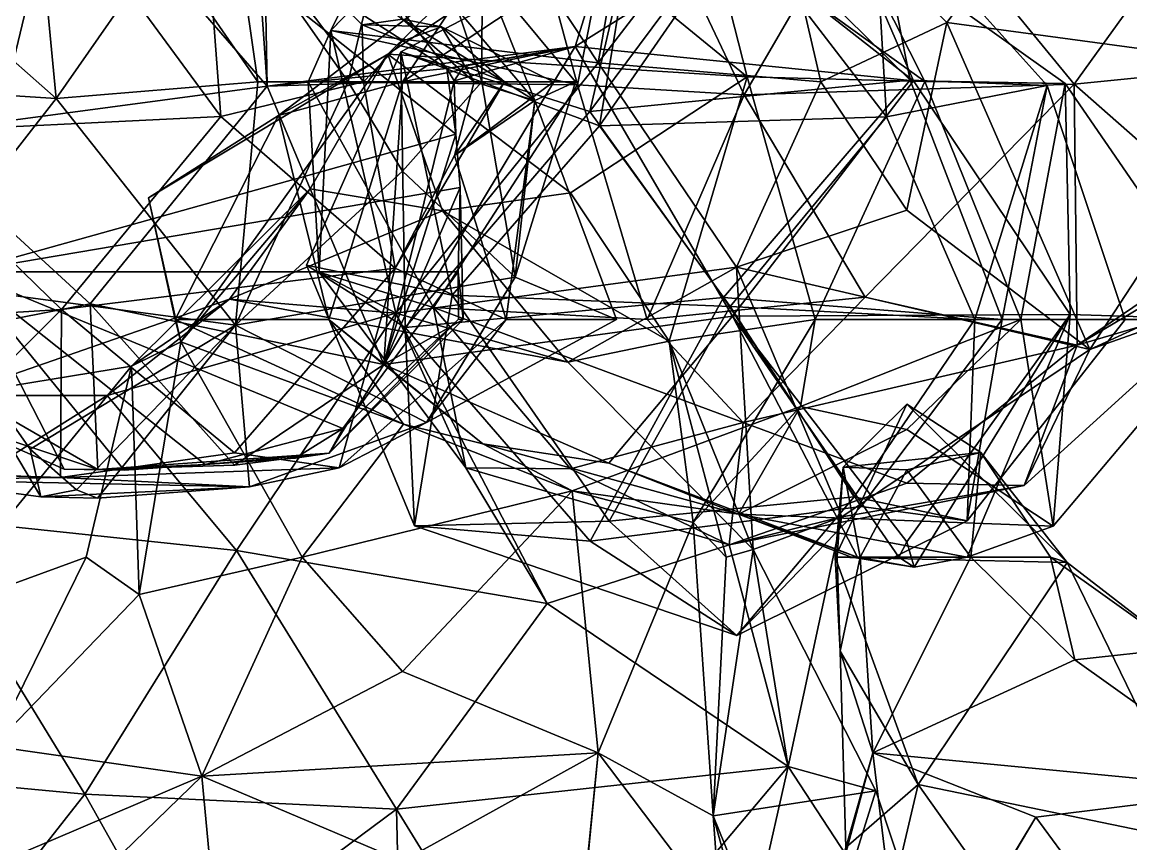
# Model space of a CAD drawing. Extents: x 290095 to 295679, y 4553756 to 4561441.
# Drawn here: x 294024.5 to 294107.6, y 4558671.6 to 4558733.2 of the extents above; entities that cross this region are included whole.
import ezdxf

# ---------------------------------------------------------------- set-up
doc = ezdxf.new("R2010")
doc.units = 0
doc.layers.add('Au_ppm_Pref_-_0_5', color=7, linetype='CONTINUOUS')

msp = doc.modelspace()

# ---------------------------------------------------------------- linework, layer by layer
at = {"layer": 'Au_ppm_Pref_-_0_5'}
for points in [[(294103.29, 4558745.872, 1900.491), (294127.987, 4558750.991, 1898.832), (294118.361, 4558729.86, 1901.571)], [(294027.617, 4558745.95, 1935.626), (294042.831, 4558728.407, 1936.962), (294041.376, 4558749.121, 1941.545)], [(294041.376, 4558749.121, 1941.545), (294042.831, 4558728.407, 1936.962), (294042.477, 4558747.541, 1941.565)], [(294027.015, 4558727.496, 1872.404), (294025.032, 4558748.246, 1874.998), (294015.176, 4558737.956, 1873.755)], [(294027.015, 4558727.496, 1872.404), (294035.037, 4558739.011, 1870.887), (294025.032, 4558748.246, 1874.998)], [(294028.011, 4558747.812, 1941.667), (294020, 4558714.485, 1944.21), (294022.247, 4558747.154, 1941.972)], [(294056.977, 4558724.822, 1941.856), (294020, 4558714.485, 1944.21), (294028.011, 4558747.812, 1941.667)], [(294042.477, 4558747.541, 1941.565), (294056.306, 4558729.746, 1941.775), (294028.011, 4558747.812, 1941.667)], [(294056.977, 4558724.822, 1941.856), (294028.011, 4558747.812, 1941.667), (294056.306, 4558729.746, 1941.775)], [(294042.477, 4558747.541, 1941.565), (294042.831, 4558728.407, 1936.962), (294056.306, 4558729.746, 1941.775)], [(294027.617, 4558745.95, 1935.626), (294014.134, 4558746.265, 1941.959), (294015.733, 4558724.8, 1937.796)], [(294040.375, 4558740.903, 1869.002), (294048.899, 4558728.741, 1868.966), (294053.03, 4558746.465, 1865.044)], [(294066.098, 4558728.511, 1889.017), (294061.2, 4558746.559, 1890.139), (294047.606, 4558732.591, 1894.689)], [(294058.58, 4558743.914, 1898.914), (294047.606, 4558732.591, 1894.689), (294054.415, 4558746.559, 1894.645)], [(294054.415, 4558746.559, 1894.645), (294047.606, 4558732.591, 1894.689), (294061.2, 4558746.559, 1890.139)], [(294048.899, 4558728.741, 1868.966), (294058.908, 4558728.741, 1868.09), (294053.03, 4558746.465, 1865.044)], [(294058.946, 4558737.187, 1870.887), (294053.03, 4558746.465, 1865.044), (294058.908, 4558728.741, 1868.09)], [(294067.646, 4558730.173, 1899.377), (294058.58, 4558743.914, 1898.914), (294070.495, 4558746.559, 1904.203)], [(294066.098, 4558728.511, 1889.017), (294069.663, 4558746.559, 1884.694), (294061.2, 4558746.559, 1890.139)], [(294066.098, 4558728.511, 1889.017), (294078.583, 4558727.757, 1883.885), (294069.663, 4558746.559, 1884.694)], [(294067.646, 4558730.173, 1899.377), (294070.495, 4558746.559, 1904.203), (294080.2, 4558746.536, 1903.488)], [(294067.646, 4558730.173, 1899.377), (294080.2, 4558746.536, 1903.488), (294084.337, 4558728.741, 1903.617)], [(294069.663, 4558746.559, 1884.694), (294078.583, 4558727.757, 1883.885), (294089.114, 4558745.894, 1882.311)], [(294084.337, 4558728.741, 1903.617), (294080.2, 4558746.536, 1903.488), (294093.779, 4558733.19, 1903.485)], [(294093.779, 4558733.19, 1903.485), (294080.2, 4558746.536, 1903.488), (294103.29, 4558745.872, 1900.491)], [(294089.114, 4558745.894, 1882.311), (294103.302, 4558728.578, 1882.697), (294116.2, 4558746.479, 1882.706)], [(294103.302, 4558728.578, 1882.697), (294127.039, 4558730.943, 1884.221), (294116.2, 4558746.479, 1882.706)], [(294042.831, 4558728.407, 1936.962), (294027.617, 4558745.95, 1935.626), (294015.733, 4558724.8, 1937.796)], [(294089.114, 4558745.894, 1882.311), (294078.583, 4558727.757, 1883.885), (294103.302, 4558728.578, 1882.697)], [(294118.361, 4558729.86, 1901.571), (294093.779, 4558733.19, 1903.485), (294103.29, 4558745.872, 1900.491)], [(294016.953, 4558744.707, 1881.733), (294027.775, 4558741.941, 1887.166), (294013.838, 4558724.882, 1888.05)], [(294037.949, 4558744.806, 1881.661), (294039.347, 4558726.145, 1887.356), (294027.775, 4558741.941, 1887.166)], [(294037.949, 4558744.806, 1881.661), (294049.957, 4558733.007, 1882.766), (294050.057, 4558728.741, 1884.141)], [(294037.949, 4558744.806, 1881.661), (294050.057, 4558728.741, 1884.141), (294039.347, 4558726.145, 1887.356)], [(294052.974, 4558733.441, 1881.199), (294049.957, 4558733.007, 1882.766), (294037.949, 4558744.806, 1881.661)], [(294047.606, 4558732.591, 1894.689), (294058.58, 4558743.914, 1898.914), (294067.646, 4558730.173, 1899.377)], [(294058.946, 4558737.187, 1870.887), (294062.885, 4558727.349, 1876.274), (294048.708, 4558744.024, 1875.493)], [(294052.974, 4558733.441, 1881.199), (294048.708, 4558744.024, 1875.493), (294062.885, 4558727.349, 1876.274)], [(294078.172, 4558741.533, 1807.23), (294091.011, 4558728.857, 1805.469), (294088.239, 4558742.977, 1811.494)], [(294088.239, 4558742.977, 1811.494), (294089.249, 4558726.12, 1816.989), (294078.172, 4558740.53, 1815.424)], [(294088.239, 4558742.977, 1811.494), (294091.011, 4558728.857, 1805.469), (294101.295, 4558728.455, 1810.697)], [(294088.239, 4558742.977, 1811.494), (294101.295, 4558728.455, 1810.697), (294089.249, 4558726.12, 1816.989)], [(294039.347, 4558726.145, 1887.356), (294013.838, 4558724.882, 1888.05), (294027.775, 4558741.941, 1887.166)], [(294067.021, 4558726.514, 1806.98), (294091.011, 4558728.857, 1805.469), (294078.172, 4558741.533, 1807.23)], [(294067.021, 4558726.514, 1806.98), (294078.172, 4558741.533, 1807.23), (294070.173, 4558740.054, 1811.494)], [(294040.375, 4558740.903, 1869.002), (294035.037, 4558739.011, 1870.887), (294042.128, 4558728.741, 1870.887)], [(294040.375, 4558740.903, 1869.002), (294042.128, 4558728.741, 1870.887), (294048.899, 4558728.741, 1868.966)], [(294075.929, 4558740.401, 1925.336), (294065.573, 4558739.973, 1920.597), (294078.81, 4558729.115, 1918.07)], [(294070.173, 4558740.054, 1811.494), (294078.172, 4558740.53, 1815.424), (294067.748, 4558725.439, 1815.308)], [(294089.249, 4558726.12, 1816.989), (294067.748, 4558725.439, 1815.308), (294078.172, 4558740.53, 1815.424)], [(294075.929, 4558740.401, 1925.336), (294092.133, 4558728.755, 1924.061), (294086.313, 4558740.253, 1930.281)], [(294075.929, 4558740.401, 1925.336), (294078.81, 4558729.115, 1918.07), (294092.133, 4558728.755, 1924.061)], [(294065.573, 4558739.973, 1920.597), (294059.077, 4558737.927, 1924.341), (294051.873, 4558730.823, 1917.964)], [(294065.573, 4558739.973, 1920.597), (294051.873, 4558730.823, 1917.964), (294078.81, 4558729.115, 1918.07)], [(294067.021, 4558726.514, 1806.98), (294070.173, 4558740.054, 1811.494), (294052.848, 4558730.984, 1811.28)], [(294070.173, 4558740.054, 1811.494), (294067.748, 4558725.439, 1815.308), (294052.848, 4558730.984, 1811.28)], [(294078.172, 4558739.091, 1933.731), (294086.313, 4558740.253, 1930.281), (294091.274, 4558728.813, 1936.01)], [(294102.627, 4558728.618, 1930.042), (294091.274, 4558728.813, 1936.01), (294086.313, 4558740.253, 1930.281)], [(294102.627, 4558728.618, 1930.042), (294086.313, 4558740.253, 1930.281), (294092.133, 4558728.755, 1924.061)], [(294042.128, 4558728.741, 1870.887), (294035.037, 4558739.011, 1870.887), (294027.015, 4558727.496, 1872.404)], [(294068.229, 4558738.845, 1928.961), (294065.915, 4558731.39, 1936.754), (294052.982, 4558728.73, 1930.282)], [(294052.982, 4558728.73, 1930.282), (294059.077, 4558737.927, 1924.341), (294068.229, 4558738.845, 1928.961)], [(294065.915, 4558731.39, 1936.754), (294078.172, 4558739.091, 1933.731), (294091.274, 4558728.813, 1936.01)], [(294078.172, 4558739.091, 1933.731), (294065.915, 4558731.39, 1936.754), (294068.229, 4558738.845, 1928.961)], [(294015.176, 4558737.956, 1873.755), (294007.601, 4558728.741, 1873.256), (294027.015, 4558727.496, 1872.404)], [(294052.982, 4558728.73, 1930.282), (294043.69, 4558726.205, 1923.219), (294059.077, 4558737.927, 1924.341)], [(294043.69, 4558726.205, 1923.219), (294051.873, 4558730.823, 1917.964), (294059.077, 4558737.927, 1924.341)], [(294065.94, 4558728.741, 1870.887), (294058.946, 4558737.187, 1870.887), (294058.908, 4558728.741, 1868.09)], [(294058.946, 4558737.187, 1870.887), (294065.94, 4558728.741, 1870.887), (294062.885, 4558727.349, 1876.274)], [(294055.891, 4558732.866, 1882.766), (294049.957, 4558733.007, 1882.766), (294052.974, 4558733.441, 1881.199)], [(294052.974, 4558731.798, 1883.785), (294050.057, 4558728.741, 1884.141), (294049.957, 4558733.007, 1882.766)], [(294052.974, 4558731.798, 1883.785), (294049.957, 4558733.007, 1882.766), (294055.891, 4558732.866, 1882.766)], [(294055.891, 4558732.866, 1882.766), (294052.974, 4558733.441, 1881.199), (294058.35, 4558728.741, 1880.232)], [(294052.974, 4558733.441, 1881.199), (294062.885, 4558727.349, 1876.274), (294058.35, 4558728.741, 1880.232)], [(294090.771, 4558719.118, 1903.792), (294084.337, 4558728.741, 1903.617), (294093.779, 4558733.19, 1903.485)], [(294090.771, 4558719.118, 1903.792), (294093.779, 4558733.19, 1903.485), (294104.49, 4558708.681, 1900.95)], [(294104.49, 4558708.681, 1900.95), (294093.779, 4558733.19, 1903.485), (294118.361, 4558729.86, 1901.571)], [(294066.098, 4558728.511, 1889.017), (294047.606, 4558732.591, 1894.689), (294045.893, 4558728.741, 1891.307)], [(294047.606, 4558732.591, 1894.689), (294046.722, 4558714.48, 1894.645), (294045.893, 4558728.741, 1891.307)], [(294047.606, 4558732.591, 1894.689), (294052.464, 4558711.408, 1900.678), (294046.722, 4558714.48, 1894.645)], [(294047.606, 4558732.591, 1894.689), (294067.646, 4558730.173, 1899.377), (294052.464, 4558711.408, 1900.678)], [(294060.616, 4558728.741, 1886.369), (294052.974, 4558731.798, 1883.785), (294055.891, 4558732.866, 1882.766)], [(294060.616, 4558728.741, 1886.369), (294055.891, 4558732.866, 1882.766), (294064.288, 4558728.741, 1882.766)], [(294064.288, 4558728.741, 1882.766), (294055.891, 4558732.866, 1882.766), (294058.35, 4558728.741, 1880.232)], [(294042.831, 4558728.407, 1936.962), (294065.915, 4558731.39, 1936.754), (294056.306, 4558729.746, 1941.775)], [(294042.831, 4558728.407, 1936.962), (294052.982, 4558728.73, 1930.282), (294065.915, 4558731.39, 1936.754)], [(294060.616, 4558728.741, 1886.369), (294050.057, 4558728.741, 1884.141), (294052.974, 4558731.798, 1883.785)], [(294065.915, 4558731.39, 1936.754), (294051.571, 4558707.554, 1936.11), (294056.841, 4558728.822, 1941.787)], [(294065.915, 4558731.39, 1936.754), (294077.708, 4558711.18, 1938.254), (294051.571, 4558707.554, 1936.11)], [(294056.306, 4558729.746, 1941.775), (294065.915, 4558731.39, 1936.754), (294057.575, 4558729.91, 1941.762)], [(294065.915, 4558731.39, 1936.754), (294056.841, 4558728.822, 1941.787), (294057.575, 4558729.91, 1941.762)], [(294091.274, 4558728.813, 1936.01), (294077.708, 4558711.18, 1938.254), (294065.915, 4558731.39, 1936.754)], [(294043.69, 4558726.205, 1923.219), (294033.933, 4558720.033, 1918.402), (294051.873, 4558730.823, 1917.964)], [(294036.354, 4558709.255, 1917.844), (294051.873, 4558730.823, 1917.964), (294033.933, 4558720.033, 1918.402)], [(294051.873, 4558730.823, 1917.964), (294036.354, 4558709.255, 1917.844), (294046.042, 4558720.725, 1912.463)], [(294045.781, 4558714.986, 1811.494), (294053.164, 4558710.333, 1805.489), (294052.848, 4558730.984, 1811.28)], [(294045.781, 4558714.986, 1811.494), (294052.848, 4558730.984, 1811.28), (294056.698, 4558712.758, 1816.587)], [(294055.966, 4558719.059, 1911.161), (294051.873, 4558730.823, 1917.964), (294046.042, 4558720.725, 1912.463)], [(294055.966, 4558719.059, 1911.161), (294065.573, 4558720.43, 1915.233), (294051.873, 4558730.823, 1917.964)], [(294065.573, 4558720.43, 1915.233), (294078.81, 4558729.115, 1918.07), (294051.873, 4558730.823, 1917.964)], [(294053.164, 4558710.333, 1805.489), (294067.021, 4558726.514, 1806.98), (294052.848, 4558730.984, 1811.28)], [(294052.848, 4558730.984, 1811.28), (294067.748, 4558725.439, 1815.308), (294056.698, 4558712.758, 1816.587)], [(294127.039, 4558730.943, 1884.221), (294103.302, 4558728.578, 1882.697), (294115.97, 4558717.409, 1884.928)], [(294052.464, 4558711.408, 1900.678), (294067.646, 4558730.173, 1899.377), (294078.003, 4558714.836, 1901.808)], [(294056.306, 4558729.746, 1941.775), (294057.575, 4558729.91, 1941.762), (294056.841, 4558728.822, 1941.787)], [(294056.977, 4558724.822, 1941.856), (294056.306, 4558729.746, 1941.775), (294056.841, 4558728.822, 1941.787)], [(294067.646, 4558730.173, 1899.377), (294084.337, 4558728.741, 1903.617), (294078.003, 4558714.836, 1901.808)], [(294125.956, 4558718.516, 1899.285), (294104.49, 4558708.681, 1900.95), (294118.361, 4558729.86, 1901.571)], [(294027.015, 4558727.496, 1872.404), (294007.601, 4558728.741, 1873.256), (294016.265, 4558713.73, 1872.336)], [(294042.128, 4558728.741, 1870.887), (294027.015, 4558727.496, 1872.404), (294040.463, 4558710.497, 1870.769)], [(294052.432, 4558714.771, 1887.167), (294039.347, 4558726.145, 1887.356), (294050.057, 4558728.741, 1884.141)], [(294048.899, 4558728.741, 1868.966), (294040.463, 4558710.497, 1870.769), (294052.974, 4558722.044, 1868.655)], [(294048.899, 4558728.741, 1868.966), (294042.128, 4558728.741, 1870.887), (294040.463, 4558710.497, 1870.769)], [(294042.831, 4558728.407, 1936.962), (294051.571, 4558707.554, 1936.11), (294052.982, 4558728.73, 1930.282)], [(294052.982, 4558728.73, 1930.282), (294047.464, 4558710.923, 1928.842), (294043.69, 4558726.205, 1923.219)], [(294066.098, 4558728.511, 1889.017), (294045.893, 4558728.741, 1891.307), (294055.288, 4558711.823, 1889.213)], [(294046.722, 4558714.48, 1894.645), (294055.288, 4558711.823, 1889.213), (294045.893, 4558728.741, 1891.307)], [(294052.982, 4558728.73, 1930.282), (294051.571, 4558707.554, 1936.11), (294047.464, 4558710.923, 1928.842)], [(294048.899, 4558728.741, 1868.966), (294052.974, 4558722.044, 1868.655), (294058.908, 4558728.741, 1868.09)], [(294060.616, 4558728.741, 1886.369), (294052.432, 4558714.771, 1887.167), (294050.057, 4558728.741, 1884.141)], [(294056.977, 4558724.822, 1941.856), (294056.841, 4558728.822, 1941.787), (294051.571, 4558707.554, 1936.11)], [(294060.616, 4558728.741, 1886.369), (294056.882, 4558723.214, 1882.766), (294052.432, 4558714.771, 1887.167)], [(294061.425, 4558714.087, 1871.788), (294058.908, 4558728.741, 1868.09), (294052.974, 4558722.044, 1868.655)], [(294060.616, 4558728.741, 1886.369), (294064.288, 4558728.741, 1882.766), (294056.882, 4558723.214, 1882.766)], [(294064.288, 4558728.741, 1882.766), (294058.35, 4558728.741, 1880.232), (294056.882, 4558723.214, 1882.766)], [(294056.882, 4558723.214, 1882.766), (294058.35, 4558728.741, 1880.232), (294062.885, 4558727.349, 1876.274)], [(294061.425, 4558714.087, 1871.788), (294065.94, 4558728.741, 1870.887), (294058.908, 4558728.741, 1868.09)], [(294065.94, 4558728.741, 1870.887), (294061.425, 4558714.087, 1871.788), (294062.885, 4558727.349, 1876.274)], [(294065.573, 4558720.43, 1915.233), (294072.953, 4558709.309, 1913.037), (294078.81, 4558729.115, 1918.07)], [(294091.011, 4558728.857, 1805.469), (294067.021, 4558726.514, 1806.98), (294077.03, 4558712.563, 1803.8)], [(294083.902, 4558710.923, 1919.628), (294078.81, 4558729.115, 1918.07), (294072.953, 4558709.309, 1913.037)], [(294077.03, 4558712.563, 1803.8), (294097.907, 4558710.923, 1806.229), (294091.011, 4558728.857, 1805.469)], [(294103.005, 4558711.298, 1936.218), (294077.708, 4558711.18, 1938.254), (294091.274, 4558728.813, 1936.01)], [(294090.771, 4558719.118, 1903.792), (294078.003, 4558714.836, 1901.808), (294084.337, 4558728.741, 1903.617)], [(294092.133, 4558728.755, 1924.061), (294078.81, 4558729.115, 1918.07), (294083.902, 4558710.923, 1919.628)], [(294099.308, 4558710.923, 1924.853), (294092.133, 4558728.755, 1924.061), (294083.902, 4558710.923, 1919.628)], [(294101.295, 4558728.455, 1810.697), (294091.011, 4558728.857, 1805.469), (294097.907, 4558710.923, 1806.229)], [(294103.005, 4558711.298, 1936.218), (294091.274, 4558728.813, 1936.01), (294102.627, 4558728.618, 1930.042)], [(294092.133, 4558728.755, 1924.061), (294099.308, 4558710.923, 1924.853), (294102.627, 4558728.618, 1930.042)], [(294042.831, 4558728.407, 1936.962), (294015.733, 4558724.8, 1937.796), (294029.565, 4558712.085, 1937.451)], [(294042.831, 4558728.407, 1936.962), (294029.565, 4558712.085, 1937.451), (294051.571, 4558707.554, 1936.11)], [(294066.098, 4558728.511, 1889.017), (294055.288, 4558711.823, 1889.213), (294071.321, 4558710.923, 1885.476)], [(294066.098, 4558728.511, 1889.017), (294071.321, 4558710.923, 1885.476), (294078.583, 4558727.757, 1883.885)], [(294078.583, 4558727.757, 1883.885), (294087.637, 4558712.601, 1884.803), (294103.302, 4558728.578, 1882.697)], [(294103.302, 4558728.578, 1882.697), (294087.637, 4558712.601, 1884.803), (294103.549, 4558708.987, 1888.371)], [(294101.295, 4558728.455, 1810.697), (294095.861, 4558710.923, 1816.626), (294089.249, 4558726.12, 1816.989)], [(294101.295, 4558728.455, 1810.697), (294107.147, 4558710.923, 1811.494), (294095.861, 4558710.923, 1816.626)], [(294097.907, 4558710.923, 1806.229), (294107.147, 4558710.923, 1811.494), (294101.295, 4558728.455, 1810.697)], [(294114.799, 4558710.923, 1930.281), (294102.627, 4558728.618, 1930.042), (294099.308, 4558710.923, 1924.853)], [(294102.627, 4558728.618, 1930.042), (294114.799, 4558710.923, 1930.281), (294103.005, 4558711.298, 1936.218)], [(294103.549, 4558708.987, 1888.371), (294115.97, 4558717.409, 1884.928), (294103.302, 4558728.578, 1882.697)], [(294027.015, 4558727.496, 1872.404), (294016.265, 4558713.73, 1872.336), (294040.463, 4558710.497, 1870.769)], [(294056.882, 4558723.214, 1882.766), (294062.885, 4558727.349, 1876.274), (294060.734, 4558710.923, 1881.768)], [(294060.734, 4558710.923, 1881.768), (294062.885, 4558727.349, 1876.274), (294069.02, 4558710.923, 1876.827)], [(294062.885, 4558727.349, 1876.274), (294061.425, 4558714.087, 1871.788), (294069.02, 4558710.923, 1876.827)], [(294078.583, 4558727.757, 1883.885), (294071.321, 4558710.923, 1885.476), (294087.637, 4558712.601, 1884.803)], [(294077.03, 4558712.563, 1803.8), (294067.021, 4558726.514, 1806.98), (294053.164, 4558710.333, 1805.489)], [(294027.409, 4558711.661, 1887.374), (294013.838, 4558724.882, 1888.05), (294039.347, 4558726.145, 1887.356)], [(294052.432, 4558714.771, 1887.167), (294027.409, 4558711.661, 1887.374), (294039.347, 4558726.145, 1887.356)], [(294043.69, 4558726.205, 1923.219), (294035.938, 4558710.923, 1923.045), (294033.933, 4558720.033, 1918.402)], [(294047.464, 4558710.923, 1928.842), (294035.938, 4558710.923, 1923.045), (294043.69, 4558726.205, 1923.219)], [(294067.748, 4558725.439, 1815.308), (294077.533, 4558711.885, 1818.867), (294056.698, 4558712.758, 1816.587)], [(294089.249, 4558726.12, 1816.989), (294077.533, 4558711.885, 1818.867), (294067.748, 4558725.439, 1815.308)], [(294089.249, 4558726.12, 1816.989), (294095.861, 4558710.923, 1816.626), (294077.533, 4558711.885, 1818.867)], [(294013.838, 4558724.882, 1888.05), (294027.409, 4558711.661, 1887.374), (294015.161, 4558710.923, 1888.705)], [(294015.733, 4558724.8, 1937.796), (294013.963, 4558709.017, 1941.656), (294029.565, 4558712.085, 1937.451)], [(294056.977, 4558724.822, 1941.856), (294057.29, 4558720.809, 1942.104), (294020, 4558714.485, 1944.21)], [(294057.29, 4558720.809, 1942.104), (294056.977, 4558724.822, 1941.856), (294051.571, 4558707.554, 1936.11)], [(294052.432, 4558714.771, 1887.167), (294056.882, 4558723.214, 1882.766), (294060.734, 4558710.923, 1881.768)], [(294061.425, 4558714.087, 1871.788), (294052.974, 4558722.044, 1868.655), (294040.463, 4558710.497, 1870.769)], [(294057.29, 4558720.809, 1942.104), (294057.152, 4558714.485, 1942.524), (294020, 4558714.485, 1944.21)], [(294046.042, 4558720.725, 1912.463), (294036.354, 4558709.255, 1917.844), (294032.66, 4558707.417, 1912.043)], [(294046.042, 4558720.725, 1912.463), (294032.66, 4558707.417, 1912.043), (294040.012, 4558712.444, 1906.519)], [(294055.966, 4558719.059, 1911.161), (294046.042, 4558720.725, 1912.463), (294040.012, 4558712.444, 1906.519)], [(294051.571, 4558707.554, 1936.11), (294057.51, 4558710.923, 1942.159), (294057.29, 4558720.809, 1942.104)], [(294065.573, 4558720.43, 1915.233), (294055.966, 4558719.059, 1911.161), (294072.953, 4558709.309, 1913.037)], [(294057.29, 4558720.809, 1942.104), (294057.51, 4558710.923, 1942.159), (294057.152, 4558714.485, 1942.524)], [(294035.938, 4558710.923, 1923.045), (294036.354, 4558709.255, 1917.844), (294033.933, 4558720.033, 1918.402)], [(294114.806, 4558712.312, 1894.781), (294122.132, 4558720.027, 1888.705), (294103.549, 4558708.987, 1888.371)], [(294115.97, 4558717.409, 1884.928), (294103.549, 4558708.987, 1888.371), (294122.132, 4558720.027, 1888.705)], [(294065.371, 4558707.721, 1906.084), (294055.966, 4558719.059, 1911.161), (294040.012, 4558712.444, 1906.519)], [(294055.966, 4558719.059, 1911.161), (294065.371, 4558707.721, 1906.084), (294072.953, 4558709.309, 1913.037)], [(294078.003, 4558714.836, 1901.808), (294090.771, 4558719.118, 1903.792), (294104.49, 4558708.681, 1900.95)], [(294114.806, 4558712.312, 1894.781), (294104.49, 4558708.681, 1900.95), (294125.956, 4558718.516, 1899.285)], [(294052.432, 4558714.771, 1887.167), (294040.375, 4558700.937, 1886.095), (294027.409, 4558711.661, 1887.374)], [(294052.432, 4558714.771, 1887.167), (294048.234, 4558699.808, 1882.766), (294040.375, 4558700.937, 1886.095)], [(294053.873, 4558695.452, 1810.757), (294053.164, 4558710.333, 1805.489), (294045.781, 4558714.986, 1811.494)], [(294053.873, 4558695.452, 1810.757), (294045.781, 4558714.986, 1811.494), (294056.698, 4558712.758, 1816.587)], [(294052.432, 4558714.771, 1887.167), (294060.734, 4558710.923, 1881.768), (294048.234, 4558699.808, 1882.766)], [(294065.371, 4558707.721, 1906.084), (294052.464, 4558711.408, 1900.678), (294078.003, 4558714.836, 1901.808)], [(294065.371, 4558707.721, 1906.084), (294078.003, 4558714.836, 1901.808), (294079.258, 4558693.667, 1906.859)], [(294078.003, 4558714.836, 1901.808), (294085.905, 4558696.13, 1900.309), (294079.258, 4558693.667, 1906.859)], [(294085.905, 4558696.13, 1900.309), (294078.003, 4558714.836, 1901.808), (294104.49, 4558708.681, 1900.95)], [(294020, 4558714.485, 1944.21), (294027.613, 4558699.689, 1944.431), (294020, 4558703.059, 1944.721)], [(294020, 4558714.485, 1944.21), (294032.117, 4558699.636, 1944.172), (294027.613, 4558699.689, 1944.431)], [(294020, 4558714.485, 1944.21), (294038.174, 4558700.061, 1943.803), (294032.117, 4558699.636, 1944.172)], [(294048.504, 4558702.746, 1943.256), (294020, 4558714.485, 1944.21), (294057.152, 4558714.485, 1942.524)], [(294038.174, 4558700.061, 1943.803), (294020, 4558714.485, 1944.21), (294048.504, 4558702.746, 1943.256)], [(294054.78, 4558703.207, 1876.984), (294061.425, 4558714.087, 1871.788), (294040.463, 4558710.497, 1870.769)], [(294046.722, 4558714.48, 1894.645), (294052.464, 4558711.408, 1900.678), (294057.718, 4558699.813, 1894.645)], [(294046.722, 4558714.48, 1894.645), (294057.718, 4558699.813, 1894.645), (294055.288, 4558711.823, 1889.213)], [(294057.171, 4558710.935, 1942.626), (294048.504, 4558702.746, 1943.256), (294057.152, 4558714.485, 1942.524)], [(294054.78, 4558703.207, 1876.984), (294069.02, 4558710.923, 1876.827), (294061.425, 4558714.087, 1871.788)], [(294057.152, 4558714.485, 1942.524), (294057.51, 4558710.923, 1942.159), (294057.171, 4558710.935, 1942.626)], [(294025.075, 4558701.203, 1872.314), (294016.265, 4558713.73, 1872.336), (294025.863, 4558697.622, 1873.294)], [(294016.265, 4558713.73, 1872.336), (294016.425, 4558698.898, 1878.169), (294025.863, 4558697.622, 1873.294)], [(294040.463, 4558710.497, 1870.769), (294016.265, 4558713.73, 1872.336), (294025.075, 4558701.203, 1872.314)], [(294032.66, 4558707.417, 1912.043), (294019.212, 4558705.215, 1906.523), (294040.012, 4558712.444, 1906.519)], [(294030.834, 4558705.223, 1901.042), (294040.012, 4558712.444, 1906.519), (294019.212, 4558705.215, 1906.523)], [(294030.834, 4558705.223, 1901.042), (294052.464, 4558711.408, 1900.678), (294040.012, 4558712.444, 1906.519)], [(294040.012, 4558712.444, 1906.519), (294052.464, 4558711.408, 1900.678), (294065.371, 4558707.721, 1906.084)], [(294077.03, 4558712.563, 1803.8), (294053.164, 4558710.333, 1805.489), (294067.029, 4558694.312, 1806.044)], [(294053.873, 4558695.452, 1810.757), (294056.698, 4558712.758, 1816.587), (294068.469, 4558695.799, 1816.555)], [(294068.469, 4558695.799, 1816.555), (294056.698, 4558712.758, 1816.587), (294077.533, 4558711.885, 1818.867)], [(294067.029, 4558694.312, 1806.044), (294087.35, 4558696.897, 1806.965), (294077.03, 4558712.563, 1803.8)], [(294087.637, 4558712.601, 1884.803), (294071.321, 4558710.923, 1885.476), (294078.511, 4558703.209, 1887.912)], [(294087.35, 4558696.897, 1806.965), (294097.907, 4558710.923, 1806.229), (294077.03, 4558712.563, 1803.8)], [(294087.637, 4558712.601, 1884.803), (294078.511, 4558703.209, 1887.912), (294103.549, 4558708.987, 1888.371)], [(294114.806, 4558712.312, 1894.781), (294099.567, 4558698.484, 1894.645), (294104.49, 4558708.681, 1900.95)], [(294114.806, 4558712.312, 1894.781), (294103.549, 4558708.987, 1888.371), (294099.567, 4558698.484, 1894.645)], [(294030.132, 4558699.669, 1943.236), (294029.565, 4558712.085, 1937.451), (294013.963, 4558709.017, 1941.656)], [(294015.176, 4558699.46, 1886.587), (294015.161, 4558710.923, 1888.705), (294027.409, 4558711.661, 1887.374)], [(294015.176, 4558699.46, 1886.587), (294027.409, 4558711.661, 1887.374), (294027.331, 4558699.086, 1882.368)], [(294027.409, 4558711.661, 1887.374), (294040.375, 4558700.937, 1886.095), (294027.331, 4558699.086, 1882.368)], [(294030.132, 4558699.669, 1943.236), (294040.375, 4558699.997, 1938.517), (294029.565, 4558712.085, 1937.451)], [(294029.565, 4558712.085, 1937.451), (294040.375, 4558699.997, 1938.517), (294051.571, 4558707.554, 1936.11)], [(294030.834, 4558705.223, 1901.042), (294040.537, 4558693.611, 1899.018), (294052.464, 4558711.408, 1900.678)], [(294040.537, 4558693.611, 1899.018), (294063.814, 4558689.621, 1898.593), (294052.464, 4558711.408, 1900.678)], [(294052.464, 4558711.408, 1900.678), (294063.814, 4558689.621, 1898.593), (294057.718, 4558699.813, 1894.645)], [(294057.718, 4558699.813, 1894.645), (294065.573, 4558699.732, 1890.914), (294055.288, 4558711.823, 1889.213)], [(294055.288, 4558711.823, 1889.213), (294065.573, 4558699.732, 1890.914), (294078.511, 4558703.209, 1887.912)], [(294055.288, 4558711.823, 1889.213), (294078.511, 4558703.209, 1887.912), (294071.321, 4558710.923, 1885.476)], [(294086.816, 4558697.629, 1815.947), (294068.469, 4558695.799, 1816.555), (294077.533, 4558711.885, 1818.867)], [(294095.861, 4558710.923, 1816.626), (294086.816, 4558697.629, 1815.947), (294077.533, 4558711.885, 1818.867)], [(294090.771, 4558694.257, 1936.604), (294077.708, 4558711.18, 1938.254), (294103.005, 4558711.298, 1936.218)], [(294090.771, 4558694.257, 1936.604), (294103.005, 4558711.298, 1936.218), (294091.328, 4558692.366, 1936.247)], [(294095.289, 4558693.105, 1934.09), (294091.328, 4558692.366, 1936.247), (294103.005, 4558711.298, 1936.218)], [(294101.73, 4558695.425, 1930.281), (294095.289, 4558693.105, 1934.09), (294103.005, 4558711.298, 1936.218)], [(294101.73, 4558695.425, 1930.281), (294103.005, 4558711.298, 1936.218), (294114.799, 4558710.923, 1930.281)], [(294028.547, 4558698.161, 1872.213), (294040.463, 4558710.497, 1870.769), (294025.075, 4558701.203, 1872.314)], [(294030.123, 4558697.535, 1873.178), (294040.463, 4558710.497, 1870.769), (294028.547, 4558698.161, 1872.213)], [(294030.123, 4558697.535, 1873.178), (294041.509, 4558698.367, 1877.406), (294040.463, 4558710.497, 1870.769)], [(294047.464, 4558710.923, 1928.842), (294053.048, 4558703.066, 1925.043), (294035.938, 4558710.923, 1923.045)], [(294035.938, 4558710.923, 1923.045), (294053.048, 4558703.066, 1925.043), (294036.354, 4558709.255, 1917.844)], [(294041.509, 4558698.367, 1877.406), (294054.78, 4558703.207, 1876.984), (294040.463, 4558710.497, 1870.769)], [(294047.464, 4558710.923, 1928.842), (294051.571, 4558707.554, 1936.11), (294058.987, 4558701.608, 1930.281)], [(294047.464, 4558710.923, 1928.842), (294058.987, 4558701.608, 1930.281), (294053.048, 4558703.066, 1925.043)], [(294048.504, 4558702.746, 1943.256), (294057.171, 4558710.935, 1942.626), (294047.47, 4558700.889, 1942.159)], [(294057.51, 4558710.923, 1942.159), (294047.47, 4558700.889, 1942.159), (294057.171, 4558710.935, 1942.626)], [(294057.51, 4558710.923, 1942.159), (294051.571, 4558707.554, 1936.11), (294047.47, 4558700.889, 1942.159)], [(294060.734, 4558710.923, 1881.768), (294054.78, 4558703.207, 1876.984), (294048.234, 4558699.808, 1882.766)], [(294077.708, 4558711.18, 1938.254), (294068.447, 4558700.162, 1935.222), (294051.571, 4558707.554, 1936.11)], [(294060.734, 4558710.923, 1881.768), (294069.02, 4558710.923, 1876.827), (294054.78, 4558703.207, 1876.984)], [(294077.708, 4558711.18, 1938.254), (294087.067, 4558693.105, 1936.22), (294068.447, 4558700.162, 1935.222)], [(294083.902, 4558710.923, 1919.628), (294072.953, 4558709.309, 1913.037), (294074.76, 4558695.703, 1918.524)], [(294082.79, 4558704.392, 1924.341), (294083.902, 4558710.923, 1919.628), (294074.76, 4558695.703, 1918.524)], [(294077.708, 4558711.18, 1938.254), (294090.166, 4558693.105, 1936.505), (294087.067, 4558693.105, 1936.22)], [(294090.166, 4558693.105, 1936.505), (294077.708, 4558711.18, 1938.254), (294090.771, 4558694.257, 1936.604)], [(294082.79, 4558704.392, 1924.341), (294090.771, 4558702.684, 1927.534), (294099.308, 4558710.923, 1924.853)], [(294099.308, 4558710.923, 1924.853), (294083.902, 4558710.923, 1919.628), (294082.79, 4558704.392, 1924.341)], [(294095.296, 4558695.818, 1811.494), (294086.816, 4558697.629, 1815.947), (294095.861, 4558710.923, 1816.626)], [(294087.35, 4558696.897, 1806.965), (294095.296, 4558695.818, 1811.494), (294097.907, 4558710.923, 1806.229)], [(294101.73, 4558695.425, 1930.281), (294099.308, 4558710.923, 1924.853), (294090.771, 4558702.684, 1927.534)], [(294097.907, 4558710.923, 1806.229), (294095.296, 4558695.818, 1811.494), (294107.147, 4558710.923, 1811.494)], [(294107.147, 4558710.923, 1811.494), (294095.296, 4558695.818, 1811.494), (294095.861, 4558710.923, 1816.626)], [(294101.73, 4558695.425, 1930.281), (294114.799, 4558710.923, 1930.281), (294099.308, 4558710.923, 1924.853)], [(294067.029, 4558694.312, 1806.044), (294053.164, 4558710.333, 1805.489), (294053.873, 4558695.452, 1810.757)], [(294030.132, 4558699.669, 1943.236), (294013.963, 4558709.017, 1941.656), (294020, 4558703.059, 1944.721)], [(294033.237, 4558690.317, 1916.61), (294032.66, 4558707.417, 1912.043), (294036.354, 4558709.255, 1917.844)], [(294033.237, 4558690.317, 1916.61), (294036.354, 4558709.255, 1917.844), (294045.459, 4558693.105, 1921.945)], [(294053.048, 4558703.066, 1925.043), (294045.459, 4558693.105, 1921.945), (294036.354, 4558709.255, 1917.844)], [(294072.953, 4558709.309, 1913.037), (294065.371, 4558707.721, 1906.084), (294079.258, 4558693.667, 1906.859)], [(294074.76, 4558695.703, 1918.524), (294072.953, 4558709.309, 1913.037), (294077.219, 4558693.105, 1912.463)], [(294077.219, 4558693.105, 1912.463), (294072.953, 4558709.309, 1913.037), (294079.258, 4558693.667, 1906.859)], [(294078.511, 4558703.209, 1887.912), (294090.771, 4558698.656, 1890.556), (294103.549, 4558708.987, 1888.371)], [(294090.771, 4558698.656, 1890.556), (294099.567, 4558698.484, 1894.645), (294103.549, 4558708.987, 1888.371)], [(294099.567, 4558698.484, 1894.645), (294085.905, 4558696.13, 1900.309), (294104.49, 4558708.681, 1900.95)], [(294032.66, 4558707.417, 1912.043), (294029.259, 4558693.105, 1912.463), (294017.434, 4558688.774, 1909.955)], [(294032.66, 4558707.417, 1912.043), (294017.434, 4558688.774, 1909.955), (294019.212, 4558705.215, 1906.523)], [(294033.237, 4558690.317, 1916.61), (294029.259, 4558693.105, 1912.463), (294032.66, 4558707.417, 1912.043)], [(294040.375, 4558699.997, 1938.517), (294047.47, 4558700.889, 1942.159), (294051.571, 4558707.554, 1936.11)], [(294058.987, 4558701.608, 1930.281), (294051.571, 4558707.554, 1936.11), (294068.447, 4558700.162, 1935.222)], [(294040.537, 4558693.611, 1899.018), (294030.834, 4558705.223, 1901.042), (294016.434, 4558696.153, 1901.007)], [(294019.212, 4558705.215, 1906.523), (294016.434, 4558696.153, 1901.007), (294030.834, 4558705.223, 1901.042)], [(294065.691, 4558698.066, 1923.754), (294078.156, 4558696.331, 1930.318), (294082.79, 4558704.392, 1924.341)], [(294065.691, 4558698.066, 1923.754), (294082.79, 4558704.392, 1924.341), (294074.76, 4558695.703, 1918.524)], [(294078.156, 4558696.331, 1930.318), (294090.771, 4558702.684, 1927.534), (294082.79, 4558704.392, 1924.341)], [(294102.794, 4558692.706, 1871.292), (294090.771, 4558704.585, 1873), (294085.399, 4558693.105, 1874.294)], [(294086.006, 4558699.844, 1876.827), (294085.399, 4558693.105, 1874.294), (294090.771, 4558704.585, 1873)], [(294086.006, 4558699.844, 1876.827), (294090.771, 4558704.585, 1873), (294096.321, 4558700.953, 1876.827)], [(294102.794, 4558692.706, 1871.292), (294096.321, 4558700.953, 1876.827), (294090.771, 4558704.585, 1873)], [(294030.132, 4558699.669, 1943.236), (294020, 4558703.059, 1944.721), (294027.613, 4558699.689, 1944.431)], [(294041.509, 4558698.367, 1877.406), (294048.234, 4558699.808, 1882.766), (294054.78, 4558703.207, 1876.984)], [(294065.691, 4558698.066, 1923.754), (294045.459, 4558693.105, 1921.945), (294053.048, 4558703.066, 1925.043)], [(294065.691, 4558698.066, 1923.754), (294053.048, 4558703.066, 1925.043), (294058.987, 4558701.608, 1930.281)], [(294077.457, 4558694.03, 1895.545), (294078.511, 4558703.209, 1887.912), (294065.573, 4558699.732, 1890.914)], [(294077.457, 4558694.03, 1895.545), (294090.771, 4558698.656, 1890.556), (294078.511, 4558703.209, 1887.912)], [(294044.922, 4558700.519, 1943.483), (294038.174, 4558700.061, 1943.803), (294048.504, 4558702.746, 1943.256)], [(294048.504, 4558702.746, 1943.256), (294047.47, 4558700.889, 1942.159), (294044.922, 4558700.519, 1943.483)], [(294101.73, 4558695.425, 1930.281), (294090.771, 4558702.684, 1927.534), (294078.156, 4558696.331, 1930.318)], [(294065.691, 4558698.066, 1923.754), (294058.987, 4558701.608, 1930.281), (294078.156, 4558696.331, 1930.318)], [(294068.447, 4558700.162, 1935.222), (294078.156, 4558696.331, 1930.318), (294058.987, 4558701.608, 1930.281)], [(294028.547, 4558698.161, 1872.213), (294025.075, 4558701.203, 1872.314), (294028.537, 4558698.161, 1872.214)], [(294025.075, 4558701.203, 1872.314), (294025.863, 4558697.622, 1873.294), (294028.537, 4558698.161, 1872.214)], [(294048.234, 4558699.808, 1882.766), (294027.331, 4558699.086, 1882.368), (294040.375, 4558700.937, 1886.095)], [(294047.47, 4558700.889, 1942.159), (294030.132, 4558699.669, 1943.236), (294038.174, 4558700.061, 1943.803)], [(294030.132, 4558699.669, 1943.236), (294047.47, 4558700.889, 1942.159), (294040.375, 4558699.997, 1938.517)], [(294047.47, 4558700.889, 1942.159), (294038.174, 4558700.061, 1943.803), (294044.922, 4558700.519, 1943.483)], [(294090.771, 4558699.649, 1879.008), (294086.006, 4558699.844, 1876.827), (294096.321, 4558700.953, 1876.827)], [(294090.771, 4558699.649, 1879.008), (294096.321, 4558700.953, 1876.827), (294095.556, 4558693.105, 1879.082)], [(294095.556, 4558693.105, 1879.082), (294096.321, 4558700.953, 1876.827), (294101.546, 4558693.105, 1876.827)], [(294102.794, 4558692.706, 1871.292), (294101.546, 4558693.105, 1876.827), (294096.321, 4558700.953, 1876.827)], [(294015.176, 4558699.46, 1886.587), (294027.331, 4558699.086, 1882.368), (294007.273, 4558699.746, 1882.766)], [(294007.273, 4558699.746, 1882.766), (294027.331, 4558699.086, 1882.368), (294016.425, 4558698.898, 1878.169)], [(294027.331, 4558699.086, 1882.368), (294048.234, 4558699.808, 1882.766), (294041.509, 4558698.367, 1877.406)], [(294032.117, 4558699.636, 1944.172), (294030.132, 4558699.669, 1943.236), (294027.613, 4558699.689, 1944.431)], [(294038.174, 4558700.061, 1943.803), (294030.132, 4558699.669, 1943.236), (294032.117, 4558699.636, 1944.172)], [(294077.457, 4558694.03, 1895.545), (294057.718, 4558699.813, 1894.645), (294063.814, 4558689.621, 1898.593)], [(294077.457, 4558694.03, 1895.545), (294065.573, 4558699.732, 1890.914), (294057.718, 4558699.813, 1894.645)], [(294078.156, 4558696.331, 1930.318), (294068.447, 4558700.162, 1935.222), (294087.067, 4558693.105, 1936.22)], [(294085.543, 4558693.105, 1876.827), (294085.399, 4558693.105, 1874.294), (294086.006, 4558699.844, 1876.827)], [(294087.271, 4558693.105, 1878.477), (294085.543, 4558693.105, 1876.827), (294086.006, 4558699.844, 1876.827)], [(294087.271, 4558693.105, 1878.477), (294086.006, 4558699.844, 1876.827), (294090.771, 4558699.649, 1879.008)], [(294087.271, 4558693.105, 1878.477), (294090.771, 4558699.649, 1879.008), (294095.556, 4558693.105, 1879.082)], [(294027.331, 4558699.086, 1882.368), (294041.509, 4558698.367, 1877.406), (294016.425, 4558698.898, 1878.169)], [(294016.425, 4558698.898, 1878.169), (294041.509, 4558698.367, 1877.406), (294025.863, 4558697.622, 1873.294)], [(294025.863, 4558697.622, 1873.294), (294041.509, 4558698.367, 1877.406), (294030.123, 4558697.535, 1873.178)], [(294028.537, 4558698.161, 1872.214), (294025.863, 4558697.622, 1873.294), (294030.123, 4558697.535, 1873.178)], [(294028.547, 4558698.161, 1872.213), (294028.537, 4558698.161, 1872.214), (294030.123, 4558697.535, 1873.178)], [(294065.691, 4558698.066, 1923.754), (294052.974, 4558684.542, 1921.256), (294045.459, 4558693.105, 1921.945)], [(294065.691, 4558698.066, 1923.754), (294067.639, 4558678.44, 1919.406), (294052.974, 4558684.542, 1921.256)], [(294065.691, 4558698.066, 1923.754), (294074.76, 4558695.703, 1918.524), (294067.639, 4558678.44, 1919.406)], [(294077.457, 4558694.03, 1895.545), (294099.567, 4558698.484, 1894.645), (294090.771, 4558698.656, 1890.556)], [(294077.457, 4558694.03, 1895.545), (294085.905, 4558696.13, 1900.309), (294099.567, 4558698.484, 1894.645)], [(294078.035, 4558687.241, 1811.482), (294068.469, 4558695.799, 1816.555), (294086.816, 4558697.629, 1815.947)], [(294095.296, 4558695.818, 1811.494), (294078.035, 4558687.241, 1811.482), (294086.816, 4558697.629, 1815.947)], [(294067.029, 4558694.312, 1806.044), (294078.035, 4558687.241, 1811.482), (294087.35, 4558696.897, 1806.965)], [(294087.35, 4558696.897, 1806.965), (294078.035, 4558687.241, 1811.482), (294095.296, 4558695.818, 1811.494)], [(294095.289, 4558693.105, 1934.09), (294101.73, 4558695.425, 1930.281), (294078.156, 4558696.331, 1930.318)], [(294095.289, 4558693.105, 1934.09), (294078.156, 4558696.331, 1930.318), (294086.614, 4558693.105, 1934.26)], [(294078.156, 4558696.331, 1930.318), (294087.067, 4558693.105, 1936.22), (294086.614, 4558693.105, 1934.26)], [(294012.852, 4558676.852, 1895.491), (294029.165, 4558675.323, 1898.663), (294016.434, 4558696.153, 1901.007)], [(294040.537, 4558693.611, 1899.018), (294016.434, 4558696.153, 1901.007), (294029.165, 4558675.323, 1898.663)], [(294053.873, 4558695.452, 1810.757), (294068.469, 4558695.799, 1816.555), (294078.035, 4558687.241, 1811.482)], [(294076.266, 4558673.713, 1912.629), (294067.639, 4558678.44, 1919.406), (294074.76, 4558695.703, 1918.524)], [(294076.266, 4558673.713, 1912.629), (294074.76, 4558695.703, 1918.524), (294077.219, 4558693.105, 1912.463)], [(294077.457, 4558694.03, 1895.545), (294081.87, 4558677.412, 1899.713), (294085.905, 4558696.13, 1900.309)], [(294085.905, 4558696.13, 1900.309), (294081.87, 4558677.412, 1899.713), (294079.258, 4558693.667, 1906.859)], [(294067.029, 4558694.312, 1806.044), (294053.873, 4558695.452, 1810.757), (294078.035, 4558687.241, 1811.482)], [(294077.457, 4558694.03, 1895.545), (294063.814, 4558689.621, 1898.593), (294081.87, 4558677.412, 1899.713)], [(294090.771, 4558694.257, 1936.604), (294091.328, 4558692.366, 1936.247), (294090.166, 4558693.105, 1936.505)], [(294029.259, 4558693.105, 1912.463), (294022.259, 4558678.923, 1913.851), (294017.434, 4558688.774, 1909.955)], [(294033.237, 4558690.317, 1916.61), (294022.259, 4558678.923, 1913.851), (294029.259, 4558693.105, 1912.463)], [(294040.537, 4558693.611, 1899.018), (294029.165, 4558675.323, 1898.663), (294052.521, 4558674.205, 1899.479)], [(294033.237, 4558690.317, 1916.61), (294045.459, 4558693.105, 1921.945), (294037.925, 4558676.687, 1919.981)], [(294052.974, 4558684.542, 1921.256), (294037.925, 4558676.687, 1919.981), (294045.459, 4558693.105, 1921.945)], [(294040.537, 4558693.611, 1899.018), (294052.521, 4558674.205, 1899.479), (294063.814, 4558689.621, 1898.593)], [(294076.266, 4558673.713, 1912.629), (294077.219, 4558693.105, 1912.463), (294079.258, 4558693.667, 1906.859)], [(294076.266, 4558673.713, 1912.629), (294079.258, 4558693.667, 1906.859), (294088.457, 4558675.589, 1906.03)], [(294088.457, 4558675.589, 1906.03), (294079.258, 4558693.667, 1906.859), (294081.87, 4558677.412, 1899.713)], [(294102.794, 4558692.706, 1871.292), (294085.399, 4558693.105, 1874.294), (294091.612, 4558676.058, 1872.41)], [(294085.543, 4558693.105, 1876.827), (294085.784, 4558686.051, 1876.827), (294085.399, 4558693.105, 1874.294)], [(294085.784, 4558686.051, 1876.827), (294091.612, 4558676.058, 1872.41), (294085.399, 4558693.105, 1874.294)], [(294087.271, 4558693.105, 1878.477), (294085.784, 4558686.051, 1876.827), (294085.543, 4558693.105, 1876.827)], [(294087.271, 4558693.105, 1878.477), (294088.212, 4558678.438, 1883.087), (294085.784, 4558686.051, 1876.827)], [(294095.289, 4558693.105, 1934.09), (294086.614, 4558693.105, 1934.26), (294091.328, 4558692.366, 1936.247)], [(294091.328, 4558692.366, 1936.247), (294086.614, 4558693.105, 1934.26), (294087.067, 4558693.105, 1936.22)], [(294091.328, 4558692.366, 1936.247), (294087.067, 4558693.105, 1936.22), (294090.166, 4558693.105, 1936.505)], [(294087.271, 4558693.105, 1878.477), (294095.556, 4558693.105, 1879.082), (294088.212, 4558678.438, 1883.087)], [(294088.212, 4558678.438, 1883.087), (294095.556, 4558693.105, 1879.082), (294103.371, 4558685.408, 1880.201)], [(294103.371, 4558685.408, 1880.201), (294095.556, 4558693.105, 1879.082), (294101.546, 4558693.105, 1876.827)], [(294102.794, 4558692.706, 1871.292), (294111.132, 4558686.263, 1876.827), (294101.546, 4558693.105, 1876.827)], [(294103.371, 4558685.408, 1880.201), (294101.546, 4558693.105, 1876.827), (294111.132, 4558686.263, 1876.827)], [(294102.794, 4558692.706, 1871.292), (294091.612, 4558676.058, 1872.41), (294113.041, 4558671.636, 1873.485)], [(294102.794, 4558692.706, 1871.292), (294113.041, 4558671.636, 1873.485), (294111.132, 4558686.263, 1876.827)], [(294033.237, 4558690.317, 1916.61), (294037.925, 4558676.687, 1919.981), (294022.259, 4558678.923, 1913.851)], [(294063.814, 4558689.621, 1898.593), (294052.521, 4558674.205, 1899.479), (294081.87, 4558677.412, 1899.713)], [(294086.205, 4558671.328, 1876.827), (294085.784, 4558686.051, 1876.827), (294088.212, 4558678.438, 1883.087)], [(294085.784, 4558686.051, 1876.827), (294086.205, 4558671.328, 1876.827), (294091.612, 4558676.058, 1872.41)], [(294103.371, 4558685.408, 1880.201), (294111.132, 4558686.263, 1876.827), (294117.028, 4558675.672, 1882.952)], [(294088.212, 4558678.438, 1883.087), (294103.371, 4558685.408, 1880.201), (294117.028, 4558675.672, 1882.952)], [(294052.974, 4558684.542, 1921.256), (294067.639, 4558678.44, 1919.406), (294037.925, 4558676.687, 1919.981)], [(294017.726, 4558668.061, 1917.195), (294022.259, 4558678.923, 1913.851), (294037.925, 4558676.687, 1919.981)], [(294067.639, 4558678.44, 1919.406), (294052.974, 4558670.307, 1922.681), (294037.925, 4558676.687, 1919.981)], [(294065.537, 4558657.52, 1924.341), (294052.974, 4558670.307, 1922.681), (294067.639, 4558678.44, 1919.406)], [(294065.595, 4558657.5, 1924.341), (294065.537, 4558657.52, 1924.341), (294067.639, 4558678.44, 1919.406)], [(294065.595, 4558657.5, 1924.341), (294067.639, 4558678.44, 1919.406), (294082.069, 4558659.312, 1918.602)], [(294076.266, 4558673.713, 1912.629), (294082.069, 4558659.312, 1918.602), (294067.639, 4558678.44, 1919.406)], [(294090.739, 4558657.514, 1888.705), (294083.347, 4558660.344, 1882.081), (294088.212, 4558678.438, 1883.087)], [(294086.205, 4558671.328, 1876.827), (294088.212, 4558678.438, 1883.087), (294083.347, 4558660.344, 1882.081)], [(294088.212, 4558678.438, 1883.087), (294117.028, 4558675.672, 1882.952), (294100.437, 4558673.598, 1886.759)], [(294090.739, 4558657.514, 1888.705), (294088.212, 4558678.438, 1883.087), (294100.437, 4558673.598, 1886.759)], [(294063.796, 4558655.902, 1899.861), (294081.87, 4558677.412, 1899.713), (294052.521, 4558674.205, 1899.479)], [(294063.796, 4558655.902, 1899.861), (294077.842, 4558659.516, 1893.794), (294081.87, 4558677.412, 1899.713)], [(294081.87, 4558677.412, 1899.713), (294077.842, 4558659.516, 1893.794), (294093.975, 4558658.923, 1900.55)], [(294088.457, 4558675.589, 1906.03), (294081.87, 4558677.412, 1899.713), (294093.975, 4558658.923, 1900.55)], [(294015.198, 4558657.564, 1900.607), (294029.165, 4558675.323, 1898.663), (294012.852, 4558676.852, 1895.491)], [(294027.775, 4558666.819, 1921.519), (294017.726, 4558668.061, 1917.195), (294037.925, 4558676.687, 1919.981)], [(294039.825, 4558656.423, 1922.888), (294027.775, 4558666.819, 1921.519), (294037.925, 4558676.687, 1919.981)], [(294052.974, 4558670.307, 1922.681), (294039.825, 4558656.423, 1922.888), (294037.925, 4558676.687, 1919.981)], [(294076.266, 4558673.713, 1912.629), (294088.457, 4558675.589, 1906.03), (294081.697, 4558654.018, 1907.085)], [(294088.457, 4558675.589, 1906.03), (294093.975, 4558658.923, 1900.55), (294081.697, 4558654.018, 1907.085)], [(294086.205, 4558671.328, 1876.827), (294086.566, 4558654.608, 1875.849), (294091.612, 4558676.058, 1872.41)], [(294091.612, 4558676.058, 1872.41), (294086.566, 4558654.608, 1875.849), (294103.023, 4558659.985, 1873.355)], [(294113.041, 4558671.636, 1873.485), (294091.612, 4558676.058, 1872.41), (294103.023, 4558659.985, 1873.355)], [(294112.311, 4558657.469, 1886.98), (294100.437, 4558673.598, 1886.759), (294117.028, 4558675.672, 1882.952)], [(294015.198, 4558657.564, 1900.607), (294036.474, 4558662.286, 1902.081), (294029.165, 4558675.323, 1898.663)], [(294036.474, 4558662.286, 1902.081), (294052.521, 4558674.205, 1899.479), (294029.165, 4558675.323, 1898.663)], [(294052.521, 4558674.205, 1899.479), (294036.474, 4558662.286, 1902.081), (294052.924, 4558657.171, 1906.538)], [(294052.521, 4558674.205, 1899.479), (294052.924, 4558657.171, 1906.538), (294063.796, 4558655.902, 1899.861)], [(294076.266, 4558673.713, 1912.629), (294077.459, 4558657.469, 1912.463), (294082.069, 4558659.312, 1918.602)], [(294076.266, 4558673.713, 1912.629), (294081.697, 4558654.018, 1907.085), (294077.459, 4558657.469, 1912.463)], [(294090.739, 4558657.514, 1888.705), (294100.437, 4558673.598, 1886.759), (294090.835, 4558657.559, 1888.705)], [(294100.437, 4558673.598, 1886.759), (294090.845, 4558657.469, 1888.705), (294090.835, 4558657.559, 1888.705)], [(294100.437, 4558673.598, 1886.759), (294112.311, 4558657.469, 1886.98), (294090.845, 4558657.469, 1888.705)], [(294103.023, 4558659.985, 1873.355), (294122.883, 4558657.469, 1873.568), (294113.041, 4558671.636, 1873.485)]]:
    msp.add_3dface(points, dxfattribs=at)

doc.saveas('drawing.dxf')
